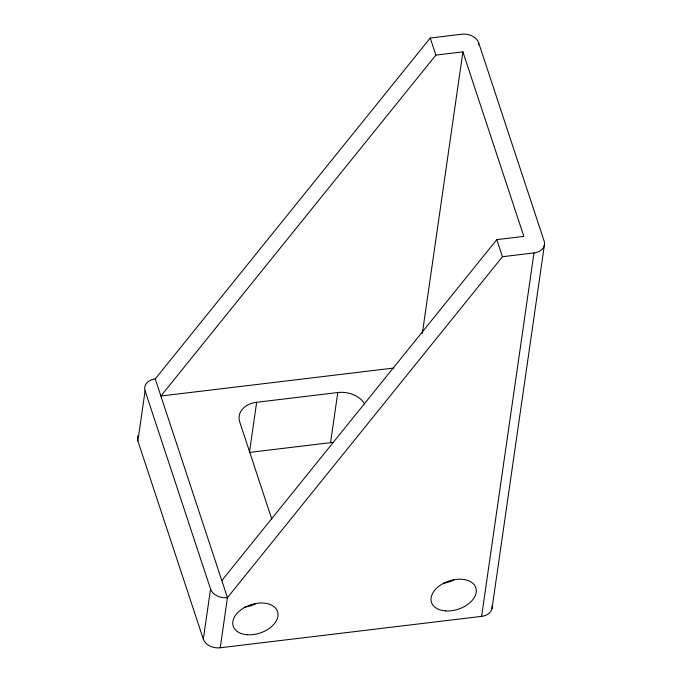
<?xml version="1.0" encoding="UTF-8"?>
<svg xmlns="http://www.w3.org/2000/svg" width="682" height="682" viewBox="0 0 682 682"><rect width="100%" height="100%" fill="white"/><g stroke="black" fill="none" stroke-linecap="round" stroke-linejoin="round"><path stroke-width="1.02" d="M137.883 440.947L145.104 390.82A14.007 10.29 8.2 0 1 155.24 378.945L430.231 38.013L461.774 34.228A14.007 10.29 8.2 0 1 478.679 42.855L544.117 241.053A14.007 10.29 8.2 0 1 533.98 252.928L481.611 616.366L220.226 647.772A14.007 10.29 8.2 0 1 203.321 639.145L137.883 440.947A14.007 10.29 8.2 0 1 138.003 435.602M203.321 639.145L210.542 589.018L145.104 390.82M220.226 647.772L227.447 597.645L155.24 378.945M364.631 403.983A23.341 17.152 8.2 0 0 337.778 392.534L256.654 402.286L249.433 452.413L330.557 442.661A23.341 17.152 8.2 0 1 333.541 442.456M330.557 442.661L337.778 392.534M422.311 333.617L462.908 51.849L435.875 55.106L160.884 396.029L393.846 368.033M478.38 44.961L478.679 42.855M492.012 608.532L544.381 245.102M221.803 580.561L496.794 239.629L523.836 236.381L462.908 51.849M533.98 252.928L502.438 256.722L227.447 597.645A14.007 10.29 8.2 0 1 210.542 589.018M430.231 38.013L435.875 55.106M496.794 239.629L502.438 256.722M271.786 519.07L239.766 422.081A23.341 17.152 8.2 0 1 256.654 402.286M492.072 605.838A14.007 10.29 8.2 0 1 481.611 616.366M255.665 603.792A23.341 14.859 -18.3 0 1 244.096 607.244M453.965 579.964A23.341 14.859 -18.3 0 1 443.368 583.281M247.37 634.754A23.341 14.859 -18.3 0 0 277.736 612.248A23.341 14.859 -18.3 0 0 241.044 609.759A23.341 14.859 -18.3 0 0 247.37 634.754M445.661 610.919A23.341 14.859 -18.3 0 0 476.027 588.421A23.341 14.859 -18.3 0 0 439.336 585.923A23.341 14.859 -18.3 0 0 445.661 610.919"/></g></svg>
